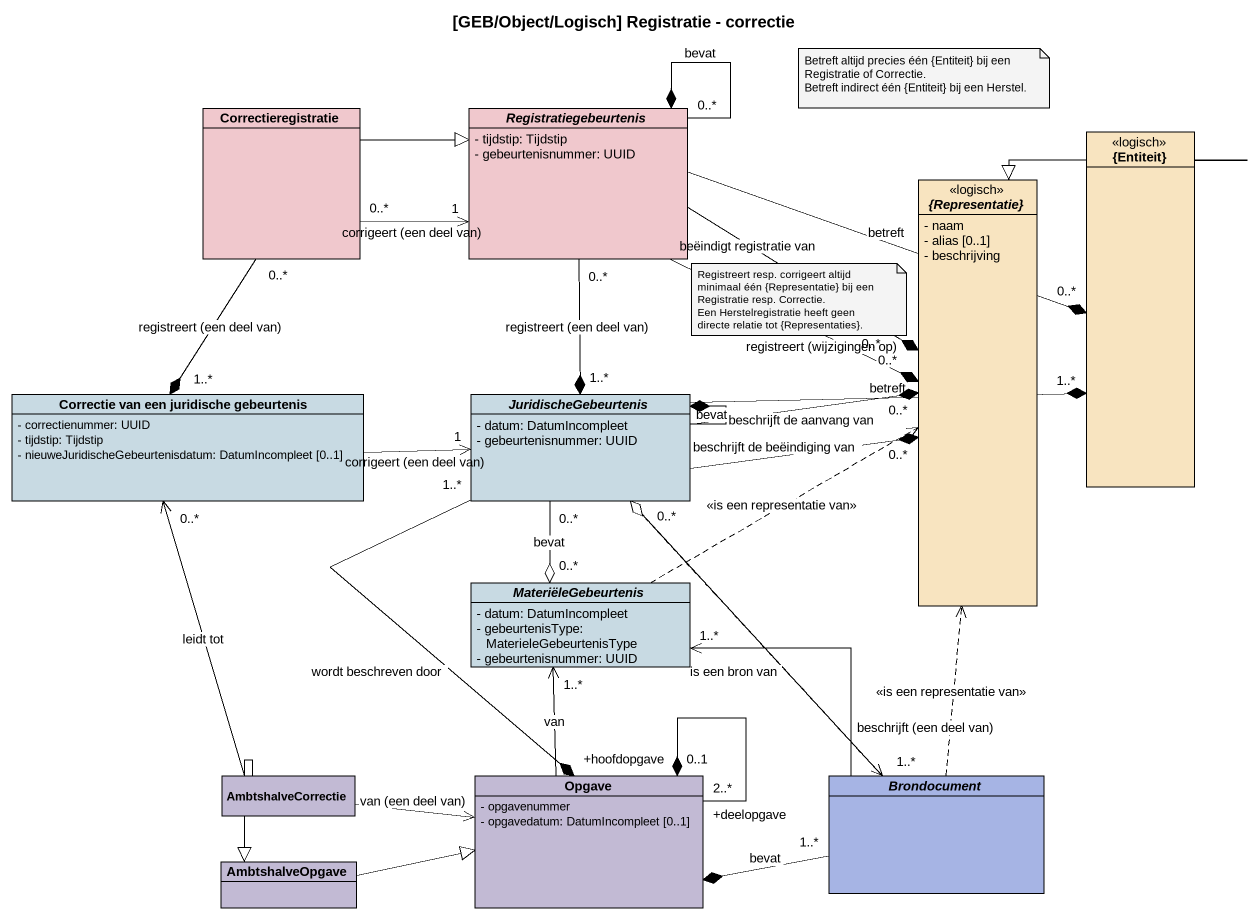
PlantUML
@startuml
title [GEB/Object/Logisch] Registratie - correctie
hide circle
hide empty members
skinparam classAttributeIconSize 0
class Correctieregistratie #F0C8CD
abstract class Registratiegebeurtenis #F0C8CD {
  - tijdstip: Tijdstip
  - gebeurtenisnummer: UUID
}
abstract class "{Representatie}" as Representatie <<logisch>> #F8E4C0 {
  - naam
  - alias [0..1]
  - beschrijving
}
class "{Entiteit}" as Entiteit <<logisch>> #F8E4C0
class "Correctie van een juridische gebeurtenis" as Correctie_van_een #C8DAE3 {
  - correctienummer: UUID
  - tijdstip: Tijdstip
  - nieuweJuridischeGebeurtenisdatum: DatumIncompleet [0..1]
}
abstract class JuridischeGebeurtenis #C8DAE3 {
  - datum: DatumIncompleet
  - gebeurtenisnummer: UUID
}
abstract class MateriëleGebeurtenis #C8DAE3 {
  - datum: DatumIncompleet
  - gebeurtenisType: MaterieleGebeurtenisType
  - gebeurtenisnummer: UUID
}
class AmbtshalveCorrectie #C2BAD4
class Opgave #C2BAD4 {
  - opgavenummer
  - opgavedatum: DatumIncompleet [0..1]
}
abstract class Brondocument #A6B4E4
class AmbtshalveOpgave #C2BAD4
Correctieregistratie -right-|> Registratiegebeurtenis
Correctieregistratie "0..*" -right-> "1" Registratiegebeurtenis : corrigeert (een deel van)
Correctieregistratie "0..*" --* "1..*" Correctie_van_een : registreert (een deel van)
Registratiegebeurtenis "0..*" --* Registratiegebeurtenis : bevat
Registratiegebeurtenis -right-* "0..*" Representatie : beëindigt registratie van
Registratiegebeurtenis -right-* "0..*" Representatie : registreert (wijzigingen op)
Registratiegebeurtenis -right-* "0..*" Entiteit : betreft
Registratiegebeurtenis "0..*" --* "1..*" JuridischeGebeurtenis : registreert (een deel van)
Entiteit -left-|> Representatie
Correctie_van_een -right-> "1" JuridischeGebeurtenis : corrigeert (een deel van)
JuridischeGebeurtenis -right-* "0..*" Representatie : beschrijft de aanvang van
JuridischeGebeurtenis -right-* "0..*" Representatie : beschrijft de beëindiging van
JuridischeGebeurtenis -right-* "1..*" Entiteit : betreft
JuridischeGebeurtenis --* JuridischeGebeurtenis : bevat
JuridischeGebeurtenis "0..*" --o "0..*" MateriëleGebeurtenis : bevat
JuridischeGebeurtenis "1..*" --* Opgave : wordt beschreven door
JuridischeGebeurtenis ..> Brondocument
MateriëleGebeurtenis .right.> Representatie : <<is een representatie van>>
AmbtshalveCorrectie -up-> "0..*" Correctie_van_een : leidt tot
AmbtshalveCorrectie -right-> Opgave : van (een deel van)
AmbtshalveCorrectie --|> AmbtshalveOpgave
Opgave -up-> "1..*" MateriëleGebeurtenis : van
Opgave "+deelopgave\n2..*" --* "+hoofdopgave\n0..1" Opgave
Brondocument .up.> Representatie : <<is een representatie van>>
Brondocument "1..*" -up-o "0..*" JuridischeGebeurtenis : is een bron van
Brondocument -left-> "1..*" MateriëleGebeurtenis : beschrijft (een deel van)
Brondocument "1..*" -left-* Opgave : bevat
AmbtshalveOpgave -right-|> Opgave
note as N1
  Betreft altijd precies één {Entiteit} bij een Registratie of Correctie.
  Betreft indirect één {Entiteit} bij een Herstel.
end note
note as N2
  Registreert resp. corrigeert altijd minimaal één {Representatie} bij een Registratie resp. Correctie.
  Een Herstelregistratie heeft geen directe relatie tot {Representaties}.
end note
@enduml
